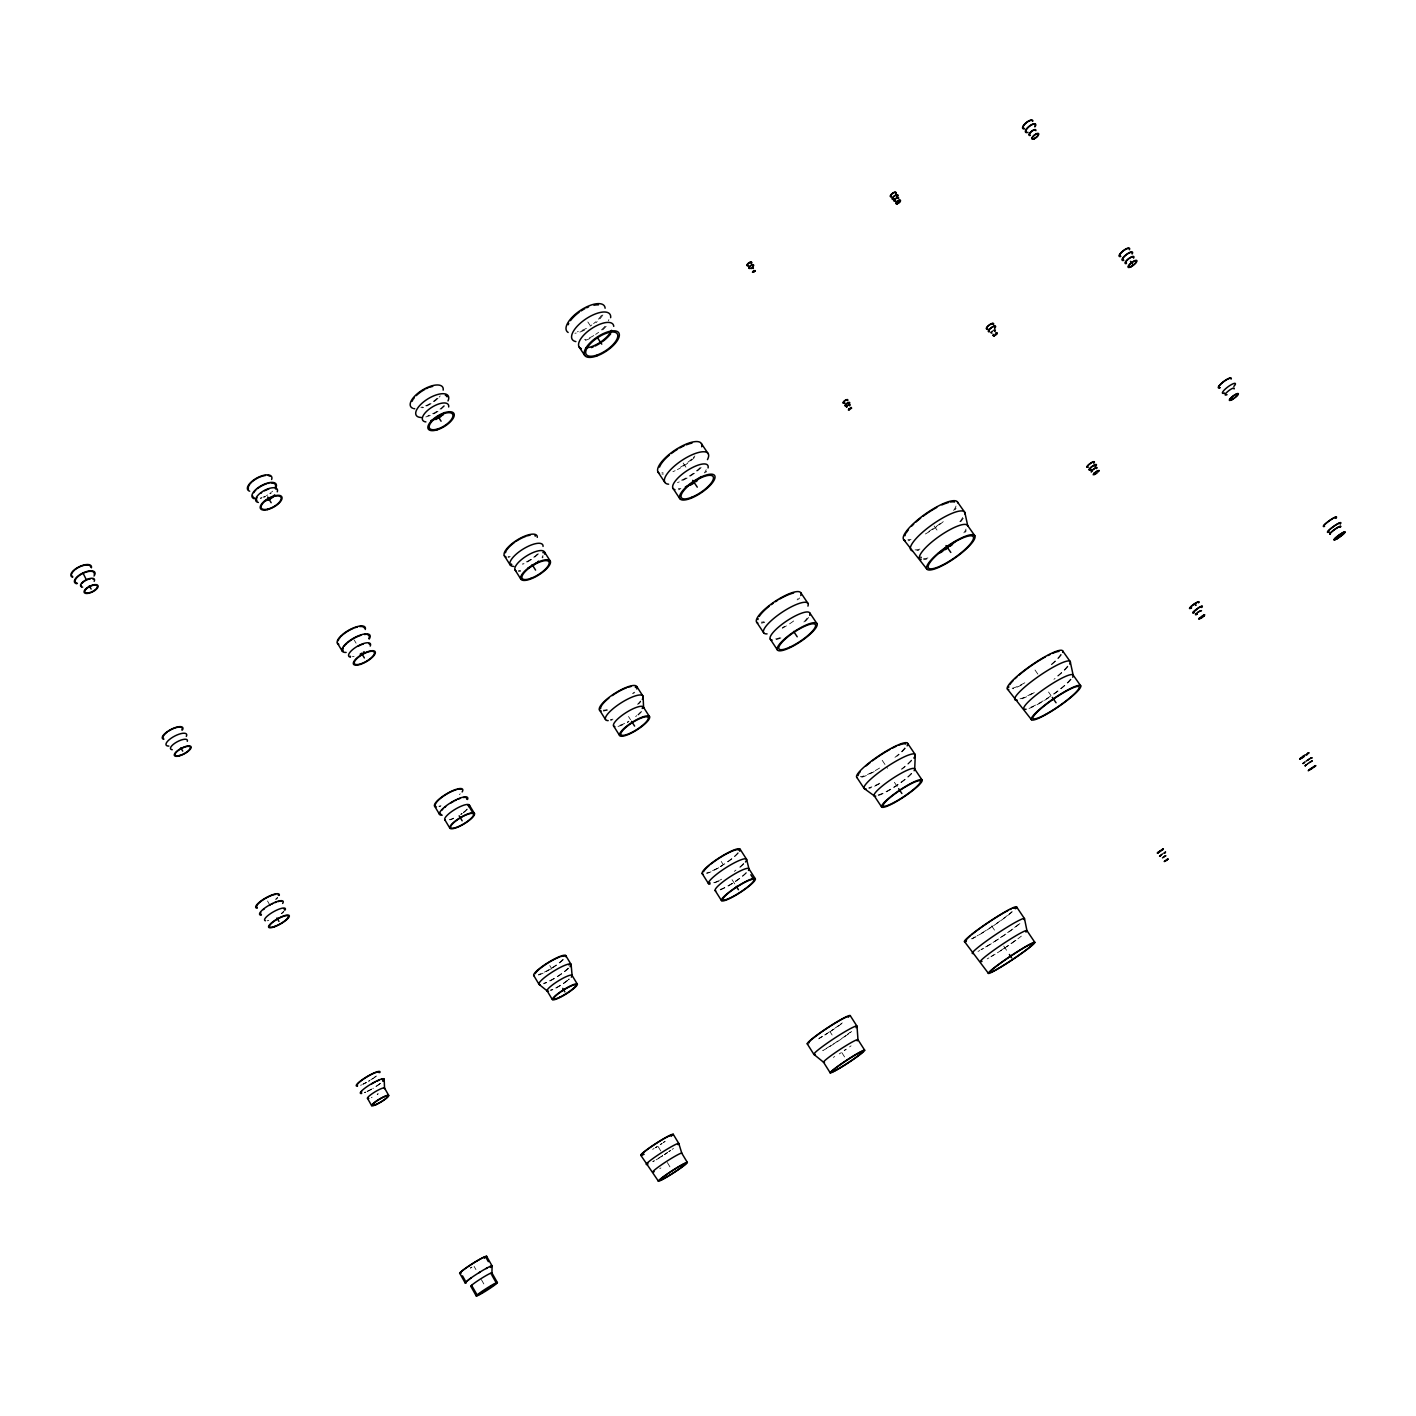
<?xml version="1.0" encoding="UTF-8"?>
<svg xmlns="http://www.w3.org/2000/svg" width="1416" height="1416" viewBox="0 0 1416 1416"><rect width="100%" height="100%" fill="white"/><g stroke="black" fill="none" stroke-linecap="round" stroke-linejoin="round"><path stroke-width="0.75" stroke-dasharray="5 3.75" d="M934.135 525.973L937.711 531.089M1035.007 670.016L1039.999 677.149M1048.53 692.017L1051.026 695.592M882.203 760.321L887.531 768.304M683.149 462.997L686.548 468.094M991.713 925.958L995.059 930.985M587.835 321.963L590.065 325.291M894.381 782.287L897.602 787.101M1003.767 946.083L1008.263 952.791M829.918 1031.503L832.13 1035.007M721.222 861.459L723.346 864.787M628.527 716.531L630.545 719.717M732.054 879.672L735.24 884.681M841.9 1052.707L845.246 1058M549.797 965.553L551.904 969.057M354.195 639.997L356.089 643.165M658.157 1146.606L662.564 1153.952M667.361 1162.554L670.671 1168.076M267.518 900.983L270.456 906.205M474.112 1266.382L475.935 1269.603M481.369 1279.604L484.113 1284.436M1061.487 654.652A33.577 5.894 -34.6 0 1 1051.504 664.741M1021.626 684.937A33.577 5.894 -34.6 0 1 1012.918 688.778M1067.929 666.617A33.63 5.699 -34.6 0 1 1053.964 679.291M1034.3 692.583A33.63 5.699 -34.6 0 1 1020.317 699.415M1071.08 679.45A29.842 4.885 -34.5 0 1 1053.787 694.212M1048.725 697.699A29.842 4.885 -34.5 0 1 1028.777 708.531M1060.69 654.369A31.683 5.558 -34.6 0 1 1050.583 665.042M1024.812 682.795A31.683 5.558 -34.6 0 1 1010.245 688.477M1067.487 666.139A31.736 5.381 -34.6 0 1 1055.734 677.467M1032.193 693.38A31.736 5.381 -34.6 0 1 1020.016 698.831M1070.514 679.131A27.948 4.584 -34.5 0 1 1051.115 695.716A27.948 4.584 -34.5 0 1 1028.671 707.911M963.234 518.274A32.887 8.301 -35 0 1 960.685 521.743M918.878 550.151A32.887 8.301 -35 0 1 916.913 550.647M966.261 530.717A29.17 7.204 -34.9 0 1 965.234 532.186M926.843 559.001A29.17 7.204 -34.9 0 1 923.568 559.709M962.632 517.53A31.028 7.823 -35 0 1 959.393 522.256M919.922 549.089A31.028 7.823 -35 0 1 915.037 549.886M956.012 506.061A30.975 8 -35 0 1 953.587 510.433M940.153 523.566A30.975 8 -35 0 1 927.091 532.451M911.001 539.372A30.975 8 -35 0 1 907.939 539.673M956.083 508.132A32.834 8.478 -35 0 1 954.95 509.813M943.268 521.654A32.834 8.478 -35 0 1 932.507 529.619M929.692 531.425A32.834 8.478 -35 0 1 924.117 534.682M909.851 540.487A32.834 8.478 -35 0 1 908.098 540.753M966.031 529.035A27.311 6.744 -34.9 0 1 963.871 532.823M927.887 557.939A27.311 6.744 -34.9 0 1 923.604 558.665M1021.361 936.135A27.86 2.212 -33.7 0 1 1017.874 938.826M1015.892 940.295A27.86 2.212 -33.7 0 1 997.395 952.809M995.129 954.225A27.86 2.212 -33.7 0 1 990.881 956.791M988.952 957.889A27.86 2.212 -33.7 0 1 987.182 958.88M1015.024 940.702A25.877 2.053 -33.7 0 1 1006.688 946.561M1004.457 948.065A25.877 2.053 -33.7 0 1 997.855 952.348M993.713 954.88A25.877 2.053 -33.7 0 1 991.802 956.03M1019.892 923.568A31.347 2.655 -33.7 0 1 981.819 949.375M979.819 950.49A31.347 2.655 -33.7 0 1 978.013 951.428M1012.086 911.993A31.294 2.85 -33.7 0 1 972.102 938.861M1012.051 911.603A29.311 2.673 -33.7 0 1 1009.201 914.046M1007.466 915.426A29.311 2.673 -33.7 0 1 977.182 935.781M975.146 936.932A29.311 2.673 -33.7 0 1 971.571 938.808M1018.529 924.347A29.364 2.496 -33.7 0 1 980.987 949.57M911.568 760.728A30.639 5.363 -33.7 0 1 902.116 769.047M879.124 783.986A30.639 5.363 -33.7 0 1 868.911 788.447M911.745 773.667A24.284 4.124 -33.7 0 1 877.885 795.686M911.373 760.109A28.692 5.027 -33.7 0 1 901.337 769.207M879.796 783.19A28.692 5.027 -33.7 0 1 868.858 787.721M905.39 748.268A30.603 5.54 -33.7 0 1 896.965 756.232M874.238 771.596A30.603 5.54 -33.7 0 1 860.061 777.685M904.859 747.825A28.656 5.186 -33.7 0 1 893.938 758.162M879.584 768.056A28.656 5.186 -33.7 0 1 860.308 776.747M911.285 773.366A22.337 3.788 -33.7 0 1 895.124 786.305A22.337 3.788 -33.7 0 1 878.15 794.907M798.04 598.632A24.638 6.549 -33.7 0 1 797.137 599.906M764.091 621.73A24.638 6.549 -33.7 0 1 761.348 622.137M799.527 597.959A26.532 7.045 -33.7 0 1 798.553 599.34M764.711 622.35A26.532 7.045 -33.7 0 1 761.401 623.129M807.102 618.155A21.824 5.575 -33.7 0 1 802.872 623.005M779.968 637.678A21.824 5.575 -33.7 0 1 775.72 638.881M808.589 617.465A23.718 6.071 -33.7 0 1 803.969 622.739M780.906 637.961A23.718 6.071 -33.7 0 1 775.88 639.696M793.686 620.969A26.585 6.903 -33.7 0 1 782.269 628.279M784.659 626.35A24.674 6.407 -33.7 0 1 782.517 627.571M694.389 457.545A25.966 9.027 -33.8 0 1 677.397 469.599M675.131 470.696A25.966 9.027 -33.8 0 1 672.919 471.652M663.343 474.059A25.966 9.027 -33.8 0 1 661.874 474.041M701.132 467.616A26.001 8.885 -33.8 0 1 677.503 482.573M694.867 456.005A24.107 8.372 -33.8 0 1 693.344 457.563M691.681 459.12A24.107 8.372 -33.8 0 1 677.574 468.785M663.148 472.891A24.107 8.372 -33.8 0 1 661.962 472.696M700.106 467.652A24.143 8.248 -33.8 0 1 680.14 480.785M706.212 469.687A19.01 6.425 -33.7 0 1 704.336 472.926M680.866 488.361A19.01 6.425 -33.7 0 1 678.37 488.715M706.549 471.28A20.868 7.045 -33.7 0 1 705.681 472.519M679.945 489.458A20.868 7.045 -33.7 0 1 678.512 489.741M601.499 315.237A20.833 8.832 -33.8 0 1 593.605 323.627M591.888 324.919A20.833 8.832 -33.8 0 1 590.118 326.14M586.419 328.335A20.833 8.832 -33.8 0 1 577.392 331.804M602.862 314.936A22.638 9.611 -33.8 0 1 596.065 322.6M584.472 330.194A22.638 9.611 -33.8 0 1 574.914 333.273M606.154 326.282A22.674 9.523 -33.8 0 1 601.588 330.866M589.994 338.459A22.674 9.523 -33.8 0 1 584.047 340.778M608.88 319.609A20.868 8.761 -33.8 0 1 608.455 320.848M604.968 326.335A20.868 8.761 -33.8 0 1 595.64 334.406M593.817 335.557A20.868 8.761 -33.8 0 1 584.613 339.681M842.272 1022.883A23.665 2.159 -33.3 0 1 840.697 1024.069M838.998 1025.326A23.665 2.159 -33.3 0 1 835.281 1027.963M833.316 1029.326A23.665 2.159 -33.3 0 1 831.298 1030.671M829.245 1032.016A23.665 2.159 -33.3 0 1 819.368 1038.123M850.343 1032.176A23.7 2.035 -33.3 0 1 847.334 1034.476M845.618 1035.733A23.7 2.035 -33.3 0 1 839.918 1039.716M837.9 1041.079A23.7 2.035 -33.3 0 1 822.572 1050.477M841.724 1023.591A25.736 2.354 -33.3 0 1 824.855 1035.043M822.678 1036.388A25.736 2.354 -33.3 0 1 818.554 1038.848M851.635 1031.485A25.771 2.212 -33.3 0 1 850.078 1032.689M848.361 1033.981A25.771 2.212 -33.3 0 1 823.245 1050.371M851.051 1045.84A20.603 1.664 -33.3 0 1 849.565 1046.92M846.325 1049.203A20.603 1.664 -33.3 0 1 844.609 1050.371M841.069 1052.743A20.603 1.664 -33.3 0 1 839.281 1053.893M845.777 1049.38A18.532 1.487 -33.3 0 1 844.219 1050.442M834.75 1056.513A18.532 1.487 -33.3 0 1 833.298 1057.38M746.073 872.628A18.479 3.186 -32.9 0 1 720.195 889.443M743.489 863.512A20.992 3.717 -32.8 0 1 737.524 868.911M735.948 870.114A20.992 3.717 -32.8 0 1 734.285 871.336M721.664 879.212A20.992 3.717 -32.8 0 1 719.965 880.079M718.337 880.876A20.992 3.717 -32.8 0 1 712.974 882.929M737.878 852.715A20.957 3.823 -32.8 0 1 723.541 864.468A20.957 3.823 -32.8 0 1 706.673 872.964M738.373 852.981A22.567 4.106 -32.8 0 1 724.709 864.043M722.744 865.318A22.567 4.106 -32.8 0 1 720.762 866.557M718.797 867.725A22.567 4.106 -32.8 0 1 706.796 873.477M743.736 863.937A22.603 4 -32.8 0 1 738.267 868.716M719.381 880.734A22.603 4 -32.8 0 1 713.098 883.442M746.409 872.929A20.09 3.469 -32.9 0 1 720.39 889.85M634.74 692.141A22.054 5.947 -32.3 0 1 633.713 693.344M607.623 710.035A22.054 5.947 -32.3 0 1 603.322 711.027M640.775 701.61A22.09 5.841 -32.4 0 1 638.528 704.053M612.066 720.001A22.09 5.841 -32.4 0 1 610.615 720.337M641.714 711.487A17.647 4.602 -32.4 0 1 636.333 716.585M628.881 721.647A17.647 4.602 -32.4 0 1 627.306 722.532M622.739 724.78A17.647 4.602 -32.4 0 1 617.588 726.496M640.404 701.009A20.514 5.434 -32.4 0 1 637.519 704.318M612.933 719.133A20.514 5.434 -32.4 0 1 610.385 719.647M633.572 692.583A20.479 5.522 -32.3 0 1 632.616 693.698M606.915 709.646A20.479 5.522 -32.3 0 1 603.322 710.177M640.545 711.947A16.089 4.177 -32.4 0 1 637.908 714.655M636.811 715.611A16.089 4.177 -32.4 0 1 635.642 716.585M628.846 721.187A16.089 4.177 -32.4 0 1 627.412 722.001M624.598 723.434A16.089 4.177 -32.4 0 1 617.606 725.771M543.213 556.895A17.24 5.929 -31.9 0 1 542.452 557.904M520.663 571.144A17.24 5.929 -31.9 0 1 518.398 571.356M542.983 555.532A15.7 5.398 -31.9 0 1 542.009 557.249M520.398 570.383A15.7 5.398 -31.9 0 1 518.539 570.383M538.416 553.868A19.151 6.655 -31.9 0 1 522.575 564.294M509.3 557.302A19.134 6.726 -31.9 0 1 508.096 557.338M510.202 556.382A17.594 6.195 -31.9 0 1 508.114 556.346M537.46 553.957A17.629 6.107 -31.9 0 1 522.876 563.55M440.234 395.896A18.709 8.071 -31.3 0 1 439.172 397.135M437.969 398.374A18.709 8.071 -31.3 0 1 425.366 406.622M423.667 407.295A18.709 8.071 -31.3 0 1 422.003 407.843M444.659 405.755A18.744 8 -31.3 0 1 425.862 416.924M437.084 398.25A17.222 7.434 -31.3 0 1 425.49 405.861M422.375 406.976A17.222 7.434 -31.3 0 1 420.888 407.365M443.686 405.755A17.24 7.363 -31.3 0 1 427.862 415.631M664.529 1141.597A17.629 1.575 -32.8 0 1 663.166 1142.57M661.732 1143.544A17.629 1.575 -32.8 0 1 660.245 1144.553M657.183 1146.535A17.629 1.575 -32.8 0 1 655.643 1147.509M654.121 1148.447A17.629 1.575 -32.8 0 1 652.634 1149.367M670.016 1150.712A17.647 1.487 -32.8 0 1 668.635 1151.668M667.202 1152.659A17.647 1.487 -32.8 0 1 664.192 1154.659M662.653 1155.651A17.647 1.487 -32.8 0 1 658.104 1158.483M653.962 1160.89A17.647 1.487 -32.8 0 1 652.741 1161.545M665.255 1141.296A19.346 1.717 -32.8 0 1 663.75 1142.358M662.192 1143.438A19.346 1.717 -32.8 0 1 660.564 1144.517M657.201 1146.712A19.346 1.717 -32.8 0 1 655.519 1147.774M673.467 1148.411A19.364 1.628 -32.8 0 1 672.158 1149.385M670.741 1150.394A19.364 1.628 -32.8 0 1 669.237 1151.456M667.662 1152.535A19.364 1.628 -32.8 0 1 664.352 1154.73M662.67 1155.81A19.364 1.628 -32.8 0 1 660.971 1156.89M659.307 1157.916A19.364 1.628 -32.8 0 1 656.086 1159.863M654.564 1160.748A19.364 1.628 -32.8 0 1 653.13 1161.562M660.918 1167.952A15.488 1.239 -32.9 0 1 659.768 1168.607M569.356 979.129A14.691 2.531 -31.9 0 1 568.489 979.89M567.515 980.668A14.691 2.531 -31.9 0 1 554.028 989.094M552.877 989.625A14.691 2.531 -31.9 0 1 550.842 990.457M568.577 968.332A18.886 3.345 -31.9 0 1 543.779 983.766M568.913 978.969A13.009 2.248 -31.9 0 1 568.241 979.589M567.462 980.261A13.009 2.248 -31.9 0 1 553.656 988.881M552.7 989.288A13.009 2.248 -31.9 0 1 550.364 990.085M568.135 968.084A17.204 3.044 -31.9 0 1 543.744 983.288M562.895 959.411A17.187 3.115 -31.8 0 1 538.523 974.562M563.338 959.659A18.868 3.434 -31.8 0 1 552.488 967.889M550.824 968.916A18.868 3.434 -31.8 0 1 538.576 975.058M467.191 809.492A14.319 3.735 -30.9 0 1 466.377 810.288M465.457 811.102A14.319 3.735 -30.9 0 1 463.386 812.766M462.235 813.598A14.319 3.735 -30.9 0 1 461.032 814.412M453.385 818.607A14.319 3.735 -30.9 0 1 449.916 819.899M440.447 806.27A16.355 4.39 -30.9 0 1 439.279 806.571M467.121 808.996A13.293 3.469 -30.9 0 1 462.944 812.749M461.864 813.51A13.293 3.469 -30.9 0 1 460.749 814.271M453.651 818.165A13.293 3.469 -30.9 0 1 449.491 819.616M460.2 793.81A15.328 4.106 -30.9 0 1 459.439 794.624M440.96 805.739A15.328 4.106 -30.9 0 1 438.871 806.217M354.089 656.44A11.487 3.947 -29.9 0 1 352.425 656.652M271.306 492.927A13.664 5.823 -28.8 0 1 270.226 493.741M265.376 496.627A13.664 5.823 -28.8 0 1 264.102 497.193M261.553 498.131A13.664 5.823 -28.8 0 1 260.332 498.485M272.58 491.193A12.691 5.398 -28.8 0 1 271.73 491.989M270.792 492.768A12.691 5.398 -28.8 0 1 269.801 493.529M267.624 494.963A12.691 5.398 -28.8 0 1 266.474 495.6M265.288 496.202A12.691 5.398 -28.8 0 1 262.916 497.211M261.748 497.6A12.691 5.398 -28.8 0 1 260.597 497.936M471.776 1267.285A15.895 1.363 -32.3 0 1 470.395 1268.117M471.882 1267.108A14.762 1.274 -32.3 0 1 470.59 1267.886M380.621 1083.293A13.841 2.39 -30.9 0 1 372.815 1088.568M371.576 1089.276A13.841 2.39 -30.9 0 1 366.815 1091.718M365.735 1092.196A13.841 2.39 -30.9 0 1 364.726 1092.603M378.196 1093.878A9.947 1.681 -31 0 1 377.329 1094.426M372.107 1097.223A9.947 1.681 -31 0 1 371.328 1097.577M376.479 1076.001A13.824 2.443 -30.9 0 1 371.151 1079.788M369.93 1080.532A13.824 2.443 -30.9 0 1 368.709 1081.275M366.231 1082.656A13.824 2.443 -30.9 0 1 362.691 1084.408M361.611 1084.886A13.824 2.443 -30.9 0 1 360.602 1085.275M377.966 1093.807A8.85 1.504 -31 0 1 377.187 1094.285M375.824 1076.231A12.709 2.248 -30.9 0 1 374.036 1077.594M373.045 1078.284A12.709 2.248 -30.9 0 1 370.904 1079.7M369.788 1080.39A12.709 2.248 -30.9 0 1 368.656 1081.081M366.372 1082.355A12.709 2.248 -30.9 0 1 363.133 1083.966M379.948 1083.523A12.726 2.212 -30.9 0 1 372.78 1088.373M371.629 1089.028A12.726 2.212 -30.9 0 1 366.248 1091.701M365.328 1092.072A12.726 2.212 -30.9 0 1 364.478 1092.391M277.394 897.461A12.372 3.257 -29.4 0 1 275.5 899.372M277.678 897.815A13.452 3.54 -29.4 0 1 276.191 899.231M283.943 911.585A11.859 3.044 -29.5 0 1 281.855 913.497M268.792 920.418A11.859 3.044 -29.5 0 1 267.181 920.772M283.589 911.32A10.779 2.761 -29.5 0 1 281.235 913.568"/><path stroke-width="1.5" d="M492.095 1265.993L491.918 1272.966L497.352 1282.524A12.514 0.938 -32.5 0 1 481.405 1293.658A12.514 0.938 -32.5 0 1 481.67 1291.569A12.514 0.938 -32.5 0 1 497.388 1282.613M914.683 769.366L915.285 755.188M754.48 271.66L752.462 272.173L753.985 270.509M753.684 270.509L753.188 272.137M753.4 268.12L750.976 268.527M755.135 270.562L754.374 271.571L755.347 270.704M847.476 400.321C846.803 398.161 841.051 403.578 844.555 402.799M753.206 268.031L751.365 268.155M993.094 335.415L994.103 335.84M477.263 1295.428L496.397 1283.126L477.422 1295.428L471.758 1285.657M1201.494 610.668L1200.467 610.809M848.733 409.312L849.565 409.773M1311.287 768.959L1308.225 770.729L1311.889 767.861M1093.683 473.847L1094.497 474.431M846.839 406.392L846.52 407.312L847.034 406.144M851.671 408.127L848.414 410.074L849.122 408.835M1315.553 765.844L1314.066 766.428M1159.031 852.22L1157.314 853.105L1158.908 851.706M1198.626 602.473C1197.777 600.508 1186.962 608.898 1191.387 607.906M1162.483 857.884L1164.306 856.538M990.899 332.707L991.943 333.202M992.882 335.415L993.926 335.911M997.236 333.415L994.421 335.84M1165.97 860.539L1164.235 861.512L1167.563 859.193M1165.917 860.609L1167.935 859.052L1167.014 859.512M1098.267 471.74L1099.064 470.466L1097.754 470.802M994.793 331.132L994.032 330.264M992.988 335.238L993.961 334.318M849.529 405.542L849.954 404.498L849.441 405.666M848.556 409.295L849.405 408.41M1096.621 468.608L1096.922 467.581L1095.453 468.077M1204.273 615.518L1203.281 615.447M1098.427 471.546L1098.763 470.678L1097.506 470.909M1311.889 757.879L1311.057 757.967M848.945 403.879C851.211 400.197 842.52 405.808 846.325 405.684M1163.191 849.211L1161.793 850.326M1093.559 473.794L1094.586 472.891M1093.966 473.493L1093.187 474.767L1094.993 474.201M1201.511 607.34L1201.918 606.331L1199.246 607.429M1196.06 613.942L1195.458 614.739L1197.317 614.013M1199.299 618.367L1198.75 619.199L1199.812 617.872M1203.812 615.978L1204.786 614.916L1203.901 615.163M991.288 332.176L992.581 331.114M994.722 331.415L995.36 329.981L994.227 330.194M996.864 333.928L995.767 334.831M1299.764 758.87L1300.614 758.781M1303.145 763.507L1304.897 762.074M1092.285 470.271L1091.205 472.006L1092.745 469.846M1160.695 855.282L1159.562 856.22L1160.465 855.901M1093.931 473.387L1096.179 471.563M1195.954 613.925L1197.547 612.632M1199.193 618.35L1200.272 617.482M1204.237 615.677L1203.158 616.562M1308.313 753.436L1309.092 752.71L1307.959 753.188M1311.977 757.879L1310.366 758.374M1305.499 765.454L1305.198 765.879M1157.474 852.804L1159.739 851.105M1092.338 470.094L1093.541 469.227M1299.658 758.888L1301.127 757.737M1203.83 616.066L1202.078 617.376M1303.039 763.507L1304.508 762.374M1163.35 849.158L1162.058 850.131M1315.694 765.79L1314.19 766.941M1165.156 852.68L1163.793 853.14M1168.041 859.07L1167.014 859.831M847.264 405.737L848.803 404.728M1308.809 770.109L1310.119 769.118M1315.499 765.967L1314.49 766.729M1164.979 852.821L1165.244 852.237M1300.773 758.02L1299.853 759.171M1306.154 764.923L1305.18 765.79L1307.039 764.251M1097.294 472.785L1096.072 473.67M847.441 405.596L849.016 404.799M1307.711 754.002L1306.756 754.71M1160.925 855.122L1160.147 856.007M1300.915 757.843L1303.286 756.144M1307.34 754.303L1306.331 755.011M1197.44 612.65L1199.334 611.34M1200.998 616.845L1201.954 616.172M1202.432 617.181L1201.494 617.854M1161.934 850.255L1159.651 851.812M1093.488 469.156L1094.426 468.537M1161.598 854.574L1162.589 853.919M1306.118 761.153L1308.172 759.737M1307.658 763.773L1309.694 762.374M1313.252 767.667L1311.623 768.782M1198.078 612.19L1199.033 611.535M1159.651 851.14L1163.35 848.821L1161.81 849.742M1303.233 756.162L1305.304 754.763M1304.49 756.321L1302.472 757.702M1311.446 768.127L1313.482 766.764M1201.795 617.571L1199.989 618.757M1307.658 760.109L1308.685 759.401M1164.094 856.715L1165.864 855.777L1164.607 856.379M1308.614 759.472L1309.676 758.764M1309.623 762.463L1310.844 761.649M1302.578 757.595L1301.322 758.392M1165.633 860.751L1164.554 861.424M1094.391 468.661L1095.329 468.023M1096.462 471.475L1097.4 470.838M1309.959 758.622L1310.95 757.985M1202.503 615.889L1203.458 615.27M1314.384 766.233L1315.411 765.596M1310.986 761.596L1311.959 761.065M1158.908 852.237L1157.792 852.928M1306.968 753.737L1308.225 752.993M1164.572 852.662L1165.616 852.043M1199.529 611.305L1201.21 610.65M1311.269 761.436L1312.225 760.852M1094.674 468.484L1096.639 467.811M1095.524 473.918L1094.586 474.519M1300.738 758.764L1299.782 759.277M1197.175 614.031L1196.272 614.562M850.574 407.631L851.14 407.401M94.022 576.029A11.31 4.744 -26.2 0 0 93.332 571.126A11.31 4.744 -26.2 0 0 84.022 572.471L81.88 573.48A11.31 4.744 -26.2 0 0 76.818 583.781M94.164 581.321A7.699 3.204 -26.3 0 0 87.066 579.392L85.597 580.082A7.699 3.204 -26.3 0 0 81.314 586.79M995.82 333.061L996.74 332.583M1194.272 612.473L1193.033 612.544L1199.352 607.287A5.859 0.903 -35.2 0 1 1201.511 607.464M996.209 332.902L996.793 332.795M864.557 788.8L874.469 796.004M539.107 984.421L547.231 990.988M823.67 1062.336L813.864 1054.354L807.226 1043.804M1130.481 261.323L1132.464 263.925M957.482 502.025L964.685 512.22M1062.673 650.918L1070.23 661.608L1073.257 675.609M967.553 525.442L974.792 535.69A29.223 7.045 -34.9 0 1 941.976 565.851A29.223 7.045 -34.9 0 1 935.569 555.444A29.223 7.045 -34.9 0 1 974.792 535.69M1073.133 675.078L1080.709 685.822A29.895 4.708 -34.5 0 1 1045.751 714.673A29.895 4.708 -34.5 0 1 1041.663 707.575A29.895 4.708 -34.5 0 1 1080.709 685.822M946.012 545.585L950.809 552.435M1052.283 697.38L1056.053 702.761M926.878 569.126L903.691 539.655M1031.45 719.664L1007.395 689.043M907.691 743.435L915.196 754.569M1016.635 906.966L1024.494 918.648L1026.954 930.648L1034.848 942.383A27.913 2.035 -33.7 0 1 1000.315 967.447A27.913 2.035 -33.7 0 1 999.678 963.623A27.913 2.035 -33.7 0 1 1034.848 942.383M701.433 443.651L708.265 453.81M800.89 592.861L808.04 603.499M809.846 613.022L817.032 623.695A23.771 5.929 -33.7 0 1 789.562 647.873A23.771 5.929 -33.7 0 1 784.924 638.616A23.771 5.929 -33.7 0 1 817.032 623.695M914.612 768.888L922.135 780.074A24.32 3.982 -33.7 0 1 893.071 803.403A24.32 3.982 -33.7 0 1 890.345 796.942A24.32 3.982 -33.7 0 1 922.135 780.074M597.304 337.468L601.765 344.159M692.725 480.343L697.274 487.157M793.633 631.43L797.208 636.793M898.664 788.694L901.868 793.509M1009.378 954.472L1011.626 957.836M579.109 346.973L584.684 355.381M673.025 488.414L679.822 498.662M770.269 639.165L777.384 649.891M874.15 795.704L881.602 806.943M658.051 472.165L664.83 482.378M756.604 622.102L763.684 632.775M988.386 973.305L964.526 941.622M856.698 777.207L864.114 788.411M850.308 1015.75L856.999 1026.228L857.99 1039.716L864.698 1050.23A20.62 1.54 -33.3 0 1 838.874 1068.708A20.62 1.54 -33.3 0 1 838.768 1065.575A20.62 1.54 -33.3 0 1 864.698 1050.23M636.917 686.707L643.006 696.212M740.232 849.388L746.604 859.353L748.976 868.893L755.365 878.911A20.125 3.363 -32.9 0 1 730.833 897.956A20.125 3.363 -32.9 0 1 729.01 892.204A20.125 3.363 -32.9 0 1 755.365 878.911M750.816 874.769L754.02 879.761A18.514 3.098 -32.9 0 1 731.452 897.284A18.514 3.098 -32.9 0 1 729.753 892.009A18.514 3.098 -32.9 0 1 754.02 879.761M544.505 552.045L550.311 561.143A17.275 5.859 -31.9 0 1 530.345 579.144A17.275 5.859 -31.9 0 1 525.991 569.922A17.275 5.859 -31.9 0 1 550.311 561.143M643.484 707.221L649.572 716.761A17.682 4.513 -32.4 0 1 628.598 734.373A17.682 4.513 -32.4 0 1 625.518 727.081A17.682 4.513 -32.4 0 1 649.572 716.761M437.774 415.985L441.084 421.225M532.115 564.63L535.584 570.099M631.554 721.31L634.598 726.089M736.302 886.363L738.426 889.708M515.052 569.94L520.822 579.091M613.517 725.859L619.571 735.453M504.326 555.709L510.079 564.825M715.098 890.469L721.47 900.541M823.528 1062.23L830.201 1072.815M599.464 709.929L605.499 719.505M702.159 873.566L708.496 883.602M565.692 955.481L571.126 964.491L572.099 975.465M673.22 1134.251L678.83 1143.544L681.804 1153.279A17.222 1.381 -32.9 0 0 664.263 1162.925A17.222 1.381 -32.9 0 0 654.174 1171.669M681.733 1153.155L687.362 1162.465A17.24 1.292 -32.9 0 1 665.538 1177.811A17.24 1.292 -32.9 0 1 665.697 1175.032A17.24 1.292 -32.9 0 1 687.362 1162.465M469.28 804.943L474.502 813.58A14.337 3.682 -31 0 1 457.032 827.457A14.337 3.682 -31 0 1 454.855 821.351A14.337 3.682 -31 0 1 474.502 813.58M571.958 975.252L577.374 984.208A14.709 2.478 -32 0 1 559.125 997.873A14.709 2.478 -32 0 1 558.046 993.519A14.709 2.478 -32 0 1 577.374 984.208M468.413 805.474L473.617 814.094A13.31 3.416 -31 0 1 457.403 826.979A13.31 3.416 -31 0 1 455.368 821.315A13.31 3.416 -31 0 1 473.617 814.094M267.73 497.034L271.146 502.715M361.505 653.183L364.354 657.944M459.156 815.811L462.147 820.802M562.771 988.368L564.86 991.873M444.766 819.705L449.775 828.041M547.072 990.775L552.329 999.554M337.362 643.023L342.123 650.953M434.517 805.952L439.491 814.288M658.369 1181.103L640.74 1155.19M533.673 975.376L538.912 984.138M486.573 1256.24L492.042 1265.869M486.538 1258.452L488.361 1261.674M491.83 1275.09L495.476 1281.515M388.692 1095.365L384.533 1088.037L384.179 1079.151M89.332 585.87L91.12 589.038M180.841 747.807L182.717 751.117M276.987 917.922L278.952 921.409M367.47 1098.267L371.611 1105.613M470.802 1286.259L476.254 1295.959M462.501 1275.851L465.227 1280.683M459.722 1273.232L465.174 1282.914M82.942 572.949L86.341 579.746M964.986 513.07L967.818 526.168A29.17 7.204 -34.9 0 0 938.242 537.036A29.17 7.204 -34.9 0 0 921.179 559.656M643.13 696.849L643.59 707.717M1340.244 526.433A6.337 0.92 -35.7 0 1 1340.262 527M1330.279 533.974A6.337 0.92 -35.7 0 1 1330.403 533.177M1330.633 532.929A6.337 0.92 -35.7 0 1 1339.253 526.699M1330.279 534.239A6.885 1.009 -35.7 0 1 1335.217 529A6.885 1.009 -35.7 0 1 1340.279 527.248M1328.951 532.062A8.266 1.221 -35.7 0 1 1329.164 529.956A8.266 1.221 -35.7 0 1 1337.978 523.601A8.266 1.221 -35.7 0 1 1340.173 523.973M1336.049 517.725A7.699 1.151 -35.8 0 0 1328.456 521.407A7.699 1.151 -35.8 0 0 1324.597 526.274A8.266 1.239 -35.8 0 1 1324.845 524.292A8.266 1.239 -35.8 0 1 1333.642 517.937A8.266 1.239 -35.8 0 1 1335.854 518.327M1328.898 531.92A7.717 1.133 -35.7 0 1 1333.111 526.858A7.717 1.133 -35.7 0 1 1340.226 523.619M1227.035 394.657A5.664 1.257 -36.8 0 1 1225.672 393.577A5.664 1.257 -36.8 0 1 1231.495 388.887A5.664 1.257 -36.8 0 1 1234.062 388.993M1224.592 393.029A8.089 1.805 -36.8 0 1 1223.955 390.338A8.089 1.805 -36.8 0 1 1233.23 383.701A8.089 1.805 -36.8 0 1 1233.832 386.426M1219.973 387.789A8.089 1.823 -36.8 0 1 1222.982 382.037A8.089 1.823 -36.8 0 1 1231.212 378.939M1219.884 387.595A7.54 1.699 -36.8 0 1 1222.787 382.338A7.54 1.699 -36.8 0 1 1230.893 378.691M1126.499 263.164A4.832 1.416 -37.8 0 1 1127.667 259.712A4.832 1.416 -37.8 0 1 1133.26 256.986M1126.375 263.553A5.54 1.628 -37.8 0 1 1125.968 261.163A5.54 1.628 -37.8 0 1 1131.88 256.703A5.54 1.628 -37.8 0 1 1133.526 258.172M1123.614 260.42A6.602 1.947 -37.9 0 1 1123.1 257.57A6.602 1.947 -37.9 0 1 1130.145 252.243A6.602 1.947 -37.9 0 1 1132.11 254.013M1122.534 259.34A5.894 1.735 -37.9 0 1 1127.225 254.119A5.894 1.735 -37.9 0 1 1132.074 252.844M1123.667 260.048A5.894 1.735 -37.9 0 1 1122.729 259.889M1120.64 256.526A6.602 1.965 -37.9 0 1 1120.021 253.8A6.602 1.965 -37.9 0 1 1126.853 248.473A6.602 1.965 -37.9 0 1 1129.366 249.747M1120.693 256.154A5.894 1.752 -37.9 0 1 1121.879 252.119A5.894 1.752 -37.9 0 1 1128.764 248.508M1030.122 135.476A4.319 1.558 -39 0 1 1029.432 133.493A4.319 1.558 -39 0 1 1033.68 129.936A4.319 1.558 -39 0 1 1035.839 130.697M1028.016 132.343A6.46 2.354 -39 0 1 1025.963 129.723A6.46 2.354 -39 0 1 1033.096 123.971A6.46 2.354 -39 0 1 1035.131 126.608M1030.175 135.157A3.788 1.381 -39 0 1 1030.706 132.254A3.788 1.381 -39 0 1 1035.202 130.024M1026.193 132.113A5.947 2.159 -39 0 1 1030.724 125.387A5.947 2.159 -39 0 1 1034.76 126.732M1024.547 128.484A5.947 2.177 -39 0 1 1025.432 123.511A5.947 2.177 -39 0 1 1032.476 120.997M1024.281 128.838A6.46 2.372 -39 0 1 1025.485 123.21A6.46 2.372 -39 0 1 1032.937 120.979M1194.414 612.509A5.859 0.903 -35.2 0 1 1193.281 611.924A5.859 0.903 -35.2 0 1 1198.874 607.57M1191.599 607.889A5.859 0.92 -35.2 0 1 1190.219 607.305A5.859 0.92 -35.2 0 1 1196.715 602.508A5.859 0.92 -35.2 0 1 1198.538 602.774M1093.895 462.979A4.549 1.062 -35.9 0 0 1092.833 461.952A4.549 1.062 -35.9 0 0 1087.789 465.563A4.549 1.062 -35.9 0 0 1088.161 467.085A4.177 0.974 -35.9 0 1 1088.09 465.404A4.177 0.974 -35.9 0 1 1092.568 462.2A4.177 0.974 -35.9 0 1 1093.807 462.873M1090.993 469.457A4.195 0.974 -35.9 0 1 1089.931 468.466A4.195 0.974 -35.9 0 1 1094.922 464.908A4.195 0.974 -35.9 0 1 1095.276 466.395M1095.205 466.607A4.549 1.062 -35.9 0 0 1096.019 464.466L1095.577 464.536A4.549 1.062 -35.9 0 0 1094.338 465.05L1093.595 465.457A4.549 1.062 -35.9 0 0 1092.037 466.484L1091.293 467.05A4.549 1.062 -35.9 0 0 1089.01 469.74A4.549 1.062 -35.9 0 0 1091.187 469.493M987.642 328.954A4.46 1.381 -36.7 0 1 986.934 327.185A4.46 1.381 -36.7 0 1 991.696 323.591A4.46 1.381 -36.7 0 1 993.377 324.618M993.324 323.804A4.089 1.274 -36.7 0 1 993.306 324.299M987.572 328.795A4.089 1.274 -36.7 0 1 988.032 326.14A4.089 1.274 -36.7 0 1 993.005 323.538M989.076 331.751A4.46 1.381 -36.7 0 1 989.501 329.202A4.46 1.381 -36.7 0 1 994.492 326.034A4.46 1.381 -36.7 0 1 994.775 328.14M989.554 331.486A4.106 1.274 -36.7 0 1 989.448 329.45A4.106 1.274 -36.7 0 1 994.032 326.317A4.106 1.274 -36.7 0 1 994.758 327.928M894.133 199.16A3.487 1.328 -37.6 0 1 892.523 197.833A3.487 1.328 -37.6 0 1 896.859 194.718A3.487 1.328 -37.6 0 1 896.947 197.143M895.602 201.072A2.797 1.062 -37.5 0 1 894.186 200.258A2.797 1.062 -37.5 0 1 897.231 197.691A2.797 1.062 -37.5 0 1 898.434 198.683M891.443 196.824A3.487 1.345 -37.6 0 1 890.788 195.001A3.487 1.345 -37.6 0 1 894.717 192.187A3.487 1.345 -37.6 0 1 895.638 193.815M891.407 196.612A3.133 1.204 -37.6 0 1 891.018 194.948A3.133 1.204 -37.6 0 1 894.328 192.488A3.133 1.204 -37.6 0 1 895.62 193.479M894.222 198.948A3.133 1.204 -37.6 0 1 892.735 197.833A3.133 1.204 -37.6 0 1 896.523 194.983A3.133 1.204 -37.6 0 1 896.947 196.912M895.691 200.877A2.443 0.938 -37.5 0 1 894.381 200.346A2.443 0.938 -37.5 0 1 896.576 198.151A2.443 0.938 -37.5 0 1 898.364 198.205M1008.776 689.574A33.577 5.894 -34.6 0 1 1031.645 665.06A33.577 5.894 -34.6 0 1 1062.69 652.404M1026.122 709.239A29.842 4.885 -34.5 0 1 1045.734 687.91A29.842 4.885 -34.5 0 1 1072.691 677.22M1017.29 700.177A33.63 5.699 -34.6 0 1 1039.255 675.91A33.63 5.699 -34.6 0 1 1069.735 664.069M1008.723 687.415A31.683 5.558 -34.6 0 1 1008.776 686.672M1009.767 684.654A31.683 5.558 -34.6 0 1 1013.325 680.406M1015.007 678.724A31.683 5.558 -34.6 0 1 1016.918 676.954M1019.042 675.096A31.683 5.558 -34.6 0 1 1045.45 656.882M1047.946 655.555A31.683 5.558 -34.6 0 1 1050.283 654.387M1052.46 653.413A31.683 5.558 -34.6 0 1 1058.973 651.378M952.49 544.434A29.17 7.204 -34.9 0 1 950.118 546.24M947.676 547.992A29.17 7.204 -34.9 0 1 945.18 549.673M942.684 551.284A29.17 7.204 -34.9 0 1 940.189 552.806M912.453 550.842A32.887 8.301 -35 0 1 932.949 524.132A32.887 8.301 -35 0 1 964.986 514.114M956.101 540.859A27.311 6.744 -34.9 0 1 938.1 553.444M921.25 557.78A27.311 6.744 -34.9 0 1 920.949 557.143M905.355 540.629A32.834 8.478 -35 0 1 924.294 514.751A32.834 8.478 -35 0 1 957.8 502.875M904.93 535.779A30.975 8 -35 0 1 905.408 534.469M906.151 533.035A30.975 8 -35 0 1 908.452 529.743M911.762 526.044A30.975 8 -35 0 1 913.727 524.097M915.887 522.097A30.975 8 -35 0 1 920.683 518.097M923.267 516.114A30.975 8 -35 0 1 936.79 507.459M941.923 504.91A30.975 8 -35 0 1 948.578 502.468M950.419 502.043A30.975 8 -35 0 1 954.526 502.043M846.644 405.702A2.903 0.938 -35.4 0 1 845.246 404.923A2.903 0.938 -35.4 0 1 848.963 402.392A2.903 0.938 -35.4 0 1 848.803 404.215M844.679 402.905A2.903 0.938 -35.4 0 1 843.122 402.356A2.903 0.938 -35.4 0 1 846.432 399.755A2.903 0.938 -35.4 0 1 847.511 400.657M750.409 268.314A2.832 1.133 -35.8 0 1 749.223 267.005A2.832 1.133 -35.8 0 1 752.923 264.686A2.832 1.133 -35.8 0 1 752.569 266.969M749.772 268.261A2.478 0.991 -35.8 0 1 749.79 266.562A2.478 0.991 -35.8 0 1 752.799 264.934A2.478 0.991 -35.8 0 1 752.586 266.757M748.303 265.712A2.832 1.133 -35.8 0 1 747.294 264.385A2.832 1.133 -35.8 0 1 750.71 262.031A2.832 1.133 -35.8 0 1 751.241 263.695M748.427 265.482A2.478 0.991 -35.8 0 1 747.489 264.438A2.478 0.991 -35.8 0 1 750.285 262.332A2.478 0.991 -35.8 0 1 751.241 263.376M982.031 961.358A27.86 2.212 -33.7 0 1 1002.988 943.888A27.86 2.212 -33.7 0 1 1025.963 932.117M973.146 953.464A31.347 2.655 -33.7 0 1 997.466 933.392A31.347 2.655 -33.7 0 1 1024.051 919.603M1012.599 908.329A29.311 2.673 -33.7 0 1 1014.918 908.452M966.455 940.667A29.311 2.673 -33.7 0 1 970.119 935.994M971.642 934.719A29.311 2.673 -33.7 0 1 1008.227 910.382M1009.909 909.532A29.311 2.673 -33.7 0 1 1011.36 908.86M966.243 941.534A31.294 2.85 -33.7 0 1 989.518 921.515A31.294 2.85 -33.7 0 1 1015.573 908.736M875.778 796.146A24.284 4.124 -33.7 0 1 892.487 778.552A24.284 4.124 -33.7 0 1 914.134 770.729M866.22 789.013A30.639 5.363 -33.7 0 1 888.522 765.737A30.639 5.363 -33.7 0 1 913.851 758.073M857.14 777.614A30.603 5.54 -33.7 0 1 882.292 753.542A30.603 5.54 -33.7 0 1 907.125 745.86M858.167 775.596A28.656 5.186 -33.7 0 1 858.662 773.986M859.3 772.941A28.656 5.186 -33.7 0 1 860.185 771.773M866.079 765.914A28.656 5.186 -33.7 0 1 870.185 762.534M872.451 760.781A28.656 5.186 -33.7 0 1 889.832 749.506M892.204 748.25A28.656 5.186 -33.7 0 1 896.558 746.144M898.505 745.312A28.656 5.186 -33.7 0 1 905.727 744.09M757.861 623.022A26.532 7.045 -33.7 0 1 776.41 600.49A26.532 7.045 -33.7 0 1 800.783 595.534M767.065 633.89A26.585 6.903 -33.7 0 1 781.296 612.792A26.585 6.903 -33.7 0 1 807.917 606.119M772.216 640.12A23.718 6.071 -33.7 0 1 787.066 620.721A23.718 6.071 -33.7 0 1 809.74 615.341M757.932 619.589A24.638 6.549 -33.7 0 1 758.144 618.65M759.241 616.42A24.638 6.549 -33.7 0 1 769.242 606.207M771.26 604.667A24.638 6.549 -33.7 0 1 773.348 603.145M775.508 601.694A24.638 6.549 -33.7 0 1 777.703 600.278M779.897 598.968A24.638 6.549 -33.7 0 1 793.597 593.038M659.537 473.44A25.966 9.027 -33.8 0 1 676.282 449.279A25.966 9.027 -33.8 0 1 701.699 446.801M668.617 484.201A26.001 8.885 -33.8 0 1 683.149 459.58A26.001 8.885 -33.8 0 1 707.469 459.616M675.007 489.706A20.868 7.045 -33.7 0 1 686.849 470.802A20.868 7.045 -33.7 0 1 708.071 467.953M697.486 480.484A20.868 7.045 -33.7 0 1 695.752 481.759M693.982 482.98A20.868 7.045 -33.7 0 1 690.3 485.21M659.537 467.103A24.107 8.372 -33.8 0 1 669.396 455.067M671.343 453.527A24.107 8.372 -33.8 0 1 677.627 449.208M679.804 447.952A24.107 8.372 -33.8 0 1 684.123 445.774M686.211 444.889A24.107 8.372 -33.8 0 1 691.981 443.102M701.115 476.537A19.01 6.425 -33.7 0 1 685.362 486.909M568.17 324.742A20.833 8.832 -33.8 0 1 568.736 323.432M570.471 320.636A20.833 8.832 -33.8 0 1 579.197 312.21M581.02 310.954A20.833 8.832 -33.8 0 1 584.773 308.723M586.667 307.785A20.833 8.832 -33.8 0 1 588.56 306.936M593.941 305.254A20.833 8.832 -33.8 0 1 598.472 304.882M611.553 330.3A18.603 7.717 -33.7 0 1 585.976 347.876M575.905 341.592A22.674 9.523 -33.8 0 1 585.25 319.361A22.674 9.523 -33.8 0 1 610.65 317.697M581.339 348.637A20.408 8.478 -33.7 0 1 590.897 329.043A20.408 8.478 -33.7 0 1 613.748 326.37M610.739 333.716A20.408 8.478 -33.7 0 1 602.242 341.805M600.49 342.991A20.408 8.478 -33.7 0 1 595.056 346.07M593.233 346.885A20.408 8.478 -33.7 0 1 591.463 347.593M568.152 332.459A22.638 9.611 -33.8 0 1 580.613 310.281A22.638 9.611 -33.8 0 1 605.11 308.228M815.138 1054.354A25.771 2.212 -33.3 0 1 834.998 1037.893A25.771 2.212 -33.3 0 1 856.007 1027.68M824.501 1062.195A20.603 1.664 -33.3 0 1 840.467 1049.168A20.603 1.664 -33.3 0 1 857.193 1040.848M811.297 1039.857A23.665 2.159 -33.3 0 1 834.466 1023.573A23.665 2.159 -33.3 0 1 848.503 1017.184M809.138 1042.831A23.665 2.159 -33.3 0 1 809.244 1041.946M809.722 1041.38A23.665 2.159 -33.3 0 1 810.394 1040.672M807.846 1043.981A25.736 2.354 -33.3 0 1 827.139 1027.998A25.736 2.354 -33.3 0 1 850.22 1016.104M702.938 874.097A22.567 4.106 -32.8 0 1 720.638 856.91A22.567 4.106 -32.8 0 1 739.718 851.211M709.929 884.15A22.603 4 -32.8 0 1 727.045 867.017A22.603 4 -32.8 0 1 745.489 861.972M703.575 871.725A20.957 3.823 -32.8 0 1 709.575 865.158M711.062 863.955A20.957 3.823 -32.8 0 1 728.851 852.662A20.957 3.823 -32.8 0 1 738.886 850.237M710.106 883.035A20.992 3.717 -32.8 0 1 709.859 882.734M715.77 890.894A20.09 3.469 -32.9 0 1 731.647 875.778A20.09 3.469 -32.9 0 1 748.498 870.468M601.216 711.009A22.054 5.947 -32.3 0 1 615.641 692.831A22.054 5.947 -32.3 0 1 636.74 688.972M608.19 720.62A22.09 5.841 -32.4 0 1 621.748 702.46A22.09 5.841 -32.4 0 1 642.315 699.433M600.632 708.531A20.479 5.522 -32.3 0 1 608.915 698.07M612.243 695.592A20.479 5.522 -32.3 0 1 626.598 687.804M628.173 687.273A20.479 5.522 -32.3 0 1 630.97 686.565M635.271 687.061A20.479 5.522 -32.3 0 1 635.589 687.539M614.898 726.673A17.647 4.602 -32.4 0 1 625.766 712.797A17.647 4.602 -32.4 0 1 643.537 708.319M642.156 708.053A16.089 4.177 -32.4 0 1 642.262 708.496M515.955 570.825A17.24 5.929 -31.9 0 1 527.867 555.16A17.24 5.929 -31.9 0 1 544.576 554.134M538.54 561.108A15.7 5.398 -31.9 0 1 537.425 562.081M536.204 563.055A15.7 5.398 -31.9 0 1 530.805 566.612M529.372 567.374A15.7 5.398 -31.9 0 1 527.973 568.064M542.877 552.364A15.7 5.398 -31.9 0 1 543.195 552.842M505.477 552.753A17.594 6.195 -31.9 0 1 506.202 550.93M506.804 549.921A17.594 6.195 -31.9 0 1 514.787 542.222M516.309 541.178A17.594 6.195 -31.9 0 1 525.832 536.363M527.318 535.867A17.594 6.195 -31.9 0 1 530.044 535.248M534.841 535.708A17.594 6.195 -31.9 0 1 535.372 536.133M511.778 564.542A17.629 6.107 -31.9 0 1 511.388 564.028M513.831 566.418A19.151 6.655 -31.9 0 1 520.911 550.505A19.151 6.655 -31.9 0 1 543.054 546.417M506.096 557.054A19.134 6.726 -31.9 0 1 516.769 540.239A19.134 6.726 -31.9 0 1 537.284 537.372M412.127 401.277A17.222 7.434 -31.3 0 1 412.675 400.197M413.366 399.064A17.222 7.434 -31.3 0 1 414.198 397.931M416.286 395.613A17.222 7.434 -31.3 0 1 424.853 389.418M426.446 388.621A17.222 7.434 -31.3 0 1 428.057 387.913M429.632 387.294A17.222 7.434 -31.3 0 1 432.694 386.409M421.472 417.49A18.744 8 -31.3 0 1 418.339 407.153A18.744 8 -31.3 0 1 439.243 394.108A18.744 8 -31.3 0 1 448.005 400.94M412.64 408.215A18.709 8.071 -31.3 0 1 422.941 389.736A18.709 8.071 -31.3 0 1 443.173 390.126M414.746 408.746A18.709 8.071 -31.3 0 1 413.614 408.551M425.897 421.915A14.974 6.337 -31.4 0 1 431.243 407.666A14.974 6.337 -31.4 0 1 448.677 406.976M443.438 414.516A14.974 6.337 -31.4 0 1 442.288 415.472M441.084 416.392A14.974 6.337 -31.4 0 1 438.482 418.092M437.137 418.853A14.974 6.337 -31.4 0 1 435.756 419.543M444.465 412.552A13.487 5.699 -31.4 0 1 430.906 420.605M445.332 395.241A17.24 7.363 -31.3 0 1 446.075 395.684M446.659 396.214A17.24 7.363 -31.3 0 1 447.084 396.852M643.572 1154.129A17.629 1.575 -32.8 0 1 656.104 1143.508A17.629 1.575 -32.8 0 1 671.149 1136.358M647.749 1164.217A19.364 1.628 -32.8 0 1 661.573 1152.642A19.364 1.628 -32.8 0 1 678.034 1144.659M642.262 1155.049A19.346 1.717 -32.8 0 1 655.165 1143.933A19.346 1.717 -32.8 0 1 672.954 1135.048M644.014 1154.305A19.346 1.717 -32.8 0 1 643.059 1154.73M647.802 1163.58A17.647 1.487 -32.8 0 1 647.749 1163.244M540.045 984.651A18.886 3.345 -31.9 0 1 554.842 970.456A18.886 3.345 -31.9 0 1 570.082 966.703M548.488 991.112A14.691 2.531 -31.9 0 1 558.842 980.598A14.691 2.531 -31.9 0 1 571.303 977.164M535.213 973.677A17.187 3.115 -31.8 0 1 535.956 972.491M536.558 971.783A17.187 3.115 -31.8 0 1 560.099 956.827M561.143 956.49A17.187 3.115 -31.8 0 1 564.276 956.366M534.274 975.854A18.868 3.434 -31.8 0 1 548.718 962.172A18.868 3.434 -31.8 0 1 565.71 956.72M568.736 964.845A17.204 3.044 -31.9 0 1 569.197 964.915M436.429 806.908A16.355 4.39 -30.9 0 1 446.996 793.58A16.355 4.39 -30.9 0 1 462.147 791.951M442.217 815.191A16.372 4.319 -30.9 0 1 450.554 802.819A16.372 4.319 -30.9 0 1 467.51 799.491M466.643 797.969A15.346 4.053 -30.9 0 1 466.855 799.297M440.995 814.377A15.346 4.053 -30.9 0 1 440.288 813.333M441.987 810.058A15.346 4.053 -30.9 0 1 442.748 809.226M444.589 807.492A15.346 4.053 -30.9 0 1 445.686 806.589M450.748 803.014A15.346 4.053 -30.9 0 1 453.545 801.403M454.943 800.66A15.346 4.053 -30.9 0 1 456.341 799.987M457.687 799.367A15.346 4.053 -30.9 0 1 460.253 798.376M463.51 797.527A15.346 4.053 -30.9 0 1 464.395 797.42M465.156 797.42A15.346 4.053 -30.9 0 1 466.289 797.704M445.35 820.271A14.319 3.735 -30.9 0 1 455.757 808.925A14.319 3.735 -30.9 0 1 469.475 806.164M468.112 805.244A13.293 3.469 -30.9 0 1 468.608 806.624M435.402 805.438A15.328 4.106 -30.9 0 1 435.349 804.465M435.544 803.881A15.328 4.106 -30.9 0 1 456.412 789.668M457.51 789.385A15.328 4.106 -30.9 0 1 461.28 789.402M350.354 657.166A12.479 4.301 -29.9 0 1 357.841 646.032A12.479 4.301 -29.9 0 1 370.213 646.085M364.178 651.732A11.487 3.947 -29.9 0 1 363.204 652.404M361.169 653.643A11.487 3.947 -29.9 0 1 360.124 654.192M350.549 656.44A11.487 3.947 -29.9 0 1 350.124 656.227M358 646.333A11.487 3.947 -29.9 0 1 360.124 645.254M361.186 644.793A11.487 3.947 -29.9 0 1 363.239 644.032M369.063 643.784A11.487 3.947 -29.9 0 1 369.594 644.422M338.778 644.227A15.965 5.629 -29.8 0 1 349.026 630.049A15.965 5.629 -29.8 0 1 365.257 629.5M368.886 635.43A14.992 5.222 -29.9 0 1 368.85 638.492M343.291 650.918A14.992 5.222 -29.9 0 1 342.831 649.307M342.955 648.634A14.992 5.222 -29.9 0 1 343.238 647.891M344.212 646.262A14.992 5.222 -29.9 0 1 344.902 645.377M345.716 644.475A14.992 5.222 -29.9 0 1 346.654 643.572M347.681 642.652A14.992 5.222 -29.9 0 1 360.85 635.324M364.443 634.51A14.992 5.222 -29.9 0 1 365.47 634.421M367.204 634.545A14.992 5.222 -29.9 0 1 368.461 635.041M338.212 640.687A14.974 5.275 -29.8 0 1 338.902 639.129M339.451 638.297A14.974 5.275 -29.8 0 1 340.141 637.412M340.955 636.51A14.974 5.275 -29.8 0 1 341.875 635.607M342.92 634.687A14.974 5.275 -29.8 0 1 353.381 628.35M354.743 627.819A14.974 5.275 -29.8 0 1 357.345 627.023M359.664 626.58A14.974 5.275 -29.8 0 1 362.443 626.633M363.133 626.846A14.974 5.275 -29.8 0 1 364.39 627.996M346.141 652.44A15.983 5.558 -29.9 0 1 344.725 644.882A15.983 5.558 -29.9 0 1 362.903 634.315A15.983 5.558 -29.9 0 1 369.24 639.023M274.669 494.821A11.222 4.761 -28.8 0 1 273.996 495.529M273.253 496.237A11.222 4.761 -28.8 0 1 264.42 501.211M256.969 500.839A11.222 4.761 -28.8 0 1 256.703 500.432M256.526 499.954A11.222 4.761 -28.8 0 1 256.491 499.405M256.544 498.839A11.222 4.761 -28.8 0 1 257.004 497.565M260.721 493.334A11.222 4.761 -28.8 0 1 261.606 492.644M264.58 490.786A11.222 4.761 -28.8 0 1 268.792 489.016M275.394 488.768A11.222 4.761 -28.8 0 1 275.854 489.069M258.385 502.45A12.195 5.168 -28.8 0 1 263.836 490.733A12.195 5.168 -28.8 0 1 277.271 491.812M272.934 497.087A12.195 5.168 -28.8 0 1 267.642 500.379M249.694 491.193A13.647 5.876 -28.7 0 1 257.146 477.829A13.647 5.876 -28.7 0 1 271.642 479.493M254.207 498.733A13.664 5.823 -28.8 0 1 262.332 485.086A13.664 5.823 -28.8 0 1 275.819 487.812M275.377 484.768A12.691 5.398 -28.8 0 1 275.306 487.281M254.278 497.919A12.691 5.398 -28.8 0 1 253.73 497.582M253.004 496.697A12.691 5.398 -28.8 0 1 252.827 496.149M253.765 492.662A12.691 5.398 -28.8 0 1 254.314 491.883M254.986 491.069A12.691 5.398 -28.8 0 1 255.747 490.255M257.535 488.644A12.691 5.398 -28.8 0 1 266.686 483.776M267.836 483.458A12.691 5.398 -28.8 0 1 268.952 483.21M271.005 482.98A12.691 5.398 -28.8 0 1 271.925 482.998M272.757 483.086A12.691 5.398 -28.8 0 1 274.669 483.865M248.473 489.14A12.673 5.452 -28.7 0 1 249.782 484.29M250.437 483.475A12.673 5.452 -28.7 0 1 251.198 482.661M252.048 481.865A12.673 5.452 -28.7 0 1 265.465 475.493M268.208 475.528A12.673 5.452 -28.7 0 1 270.12 476.325M472.201 1285.958A12.496 0.991 -32.4 0 1 480.325 1279.091A12.496 0.991 -32.4 0 1 491.37 1273.674M466.342 1282.79A15.93 1.292 -32.4 0 1 478.696 1272.86A14.779 1.204 -32.4 0 1 480.042 1272.134M478.696 1272.86A15.93 1.292 -32.4 0 1 490.874 1267.373M490.113 1266.665A14.779 1.204 -32.4 0 1 490.485 1267.444M466.413 1282.418A14.779 1.204 -32.4 0 1 466.2 1282.1M467.227 1281.037A14.779 1.204 -32.4 0 1 467.811 1280.524M468.537 1279.958A14.779 1.204 -32.4 0 1 469.369 1279.303M470.307 1278.613A14.779 1.204 -32.4 0 1 471.316 1277.887M486.095 1268.612A14.779 1.204 -32.4 0 1 487.104 1268.063M460.908 1273.143A15.895 1.363 -32.3 0 1 471.794 1264.045A15.895 1.363 -32.3 0 1 486.325 1256.912M485.033 1257.851A14.762 1.274 -32.3 0 1 484.555 1258.293M460.979 1272.754A14.762 1.274 -32.3 0 1 469.988 1265.338A14.762 1.274 -32.3 0 1 485.104 1256.877M490.52 1273.515A11.363 0.903 -32.4 0 1 490.892 1273.71M472.218 1285.693A11.363 0.903 -32.4 0 1 472.236 1285.02M382.816 1081.328A13.841 2.39 -30.9 0 0 372.974 1082.921L370.461 1084.39A13.841 2.39 -30.9 0 0 361.611 1093.488M384.497 1088.674A9.947 1.681 -31 0 0 376.567 1090.957L374.762 1092.019A9.947 1.681 -31 0 0 368.815 1098.444M357.487 1086.16A13.824 2.443 -30.9 0 1 366.284 1077.045A13.824 2.443 -30.9 0 1 379.877 1072.532M357.859 1083.718A12.709 2.248 -30.9 0 1 370.443 1074.921A12.709 2.248 -30.9 0 1 379.063 1072.673M357.505 1085.541A12.709 2.248 -30.9 0 1 357.505 1084.196M383.116 1079.505A12.726 2.212 -30.9 0 1 383.081 1080.32M361.646 1092.869A12.726 2.212 -30.9 0 1 361.292 1092.55M361.292 1092.285A12.726 2.212 -30.9 0 1 361.646 1091.541M371.771 1083.842A12.726 2.212 -30.9 0 1 375.187 1081.966M377.329 1080.939A12.726 2.212 -30.9 0 1 379.258 1080.125M381.524 1079.417A12.726 2.212 -30.9 0 1 382.55 1079.311M278.191 894.788A12.372 3.257 -29.4 0 1 278.386 895.443M257.093 907.426A12.372 3.257 -29.4 0 1 262.119 900.505A12.372 3.257 -29.4 0 1 275.695 894.328M261.429 914.541A12.39 3.221 -29.4 0 1 260.562 913.886M260.579 913.108A12.39 3.221 -29.4 0 1 260.756 912.63M263.376 909.603A12.39 3.221 -29.4 0 1 264.208 908.913M269.288 905.444A12.39 3.221 -29.4 0 1 270.421 904.806M271.571 904.205A12.39 3.221 -29.4 0 1 272.722 903.638M274.952 902.647A12.39 3.221 -29.4 0 1 276.014 902.258M277.978 901.638A12.39 3.221 -29.4 0 1 278.846 901.426M279.642 901.302A12.39 3.221 -29.4 0 1 281.448 901.337M257.199 908.24A13.452 3.54 -29.4 0 1 265.128 898.24A13.452 3.54 -29.4 0 1 279.253 895.425M261.11 915.214A13.47 3.505 -29.4 0 1 270.297 904.541A13.47 3.505 -29.4 0 1 282.634 903.443M265.429 920.772A11.859 3.044 -29.5 0 1 274.031 911.479A11.859 3.044 -29.5 0 1 285.165 909.957M284.067 908.824A10.779 2.761 -29.5 0 1 284.404 909.957M181.974 727.859A10.726 3.699 -27.8 0 1 181.85 730.036M163.566 738.533A10.726 3.699 -27.8 0 1 167.531 731.842M168.416 731.222A10.726 3.699 -27.8 0 1 178.044 727.187M178.858 727.098A10.726 3.699 -27.8 0 1 180.239 727.098M168.876 746.09A11.576 3.947 -27.9 0 1 167.955 740.869A11.576 3.947 -27.9 0 1 180.947 733.63A11.576 3.947 -27.9 0 1 186.31 736.391M172.256 749.719A9.47 3.204 -27.9 0 1 176.947 741.913A9.47 3.204 -27.9 0 1 187.301 741.329M163.814 739.347A11.558 3.982 -27.8 0 1 171.177 729.293A11.558 3.982 -27.8 0 1 182.576 729.789M82.641 587.144A7.699 3.204 -26.3 0 1 81.703 586.95M81.491 585.941A6.885 2.867 -26.3 0 1 81.261 585.392M82.199 583.144A6.885 2.867 -26.3 0 1 84.022 581.48M84.588 581.091A6.885 2.867 -26.3 0 1 90.323 578.808M92.783 578.914A6.885 2.867 -26.3 0 1 93.12 579.073M74.96 569.745A10.478 4.425 -26.1 0 1 84.907 565.161A10.478 4.425 -26.1 0 1 90.748 567.019M72.712 576.613A10.478 4.425 -26.1 0 1 71.703 575.569M71.632 574.082A10.478 4.425 -26.1 0 1 74.234 570.383M77.402 583.321A10.478 4.39 -26.2 0 1 82.075 573.781A10.478 4.39 -26.2 0 1 94.235 574.347M72.605 577.285A11.293 4.779 -26.1 0 1 78.8 566.896A11.293 4.779 -26.1 0 1 91.421 567.816M1195.83 605.075L1195.37 605.411A5.859 0.92 -35.2 0 0 1195.936 605.075M1337.235 538.487A6.337 0.903 -35.7 0 0 1344.74 532.204A6.337 0.903 -35.7 0 0 1336.739 536.912A6.337 0.903 -35.7 0 0 1337.235 538.487M1337.04 538.717A6.885 0.974 -35.7 0 0 1345.2 531.885A6.885 0.974 -35.7 0 0 1336.492 537A6.885 0.974 -35.7 0 0 1337.04 538.717M1231.973 399.648A5.664 1.239 -36.7 0 0 1238.38 393.648A5.664 1.239 -36.7 0 0 1231.07 397.666A5.664 1.239 -36.7 0 0 1231.973 399.648M1232.15 399.401A5.133 1.115 -36.7 0 0 1237.956 393.967A5.133 1.115 -36.7 0 0 1231.336 397.595A5.133 1.115 -36.7 0 0 1232.15 399.401M1131.101 266.456A4.85 1.398 -37.8 0 0 1136.34 261.004A4.85 1.398 -37.8 0 0 1129.968 264.279A4.85 1.398 -37.8 0 0 1131.101 266.456M1130.906 266.827A5.54 1.611 -37.8 0 0 1136.906 260.579A5.54 1.611 -37.8 0 0 1129.596 264.314A5.54 1.611 -37.8 0 0 1130.906 266.827M1034.246 138.786A4.319 1.558 -38.9 0 0 1038.689 133.653A4.319 1.558 -38.9 0 0 1032.901 136.414A4.319 1.558 -38.9 0 0 1034.246 138.786M1034.37 138.485A3.788 1.363 -38.9 0 0 1038.264 133.971A3.788 1.363 -38.9 0 0 1033.184 136.414A3.788 1.363 -38.9 0 0 1034.37 138.485M897.496 203.674A2.797 1.062 -37.5 0 0 900.505 200.382A2.797 1.062 -37.5 0 0 896.717 201.957A2.797 1.062 -37.5 0 0 897.496 203.674M897.585 203.462A2.443 0.92 -37.5 0 0 900.222 200.576A2.443 0.92 -37.5 0 0 896.912 201.957A2.443 0.92 -37.5 0 0 897.585 203.462M1046.424 713.912A27.984 4.425 -34.5 0 0 1079.134 686.884A27.984 4.425 -34.5 0 0 1042.565 707.274A27.984 4.425 -34.5 0 0 1046.424 713.912M942.56 564.984A27.364 6.602 -34.9 0 0 973.27 536.753A27.364 6.602 -34.9 0 0 936.525 555.284A27.364 6.602 -34.9 0 0 942.56 564.984M1001.13 966.756A25.913 1.894 -33.7 0 0 1033.184 943.481A25.913 1.894 -33.7 0 0 1000.51 963.216A25.913 1.894 -33.7 0 0 1001.13 966.756M893.779 802.606A22.373 3.664 -33.7 0 0 920.524 781.154A22.373 3.664 -33.7 0 0 891.248 796.677A22.373 3.664 -33.7 0 0 893.779 802.606M790.181 646.988A21.86 5.452 -33.7 0 0 815.439 624.739A21.86 5.452 -33.7 0 0 785.898 638.492A21.86 5.452 -33.7 0 0 790.181 646.988M691.38 498.113A20.904 6.938 -33.7 0 0 714.726 475.67A20.904 6.938 -33.7 0 0 685.61 487.529A20.904 6.938 -33.7 0 0 691.38 498.113M691.928 497.14A19.045 6.319 -33.7 0 0 713.186 476.696A19.045 6.319 -33.7 0 0 686.636 487.511A19.045 6.319 -33.7 0 0 691.928 497.14M597.216 354.956A18.62 7.646 -33.7 0 0 617.341 333.964A18.62 7.646 -33.7 0 0 590.649 343.433A18.62 7.646 -33.7 0 0 597.216 354.956M596.755 356A20.444 8.39 -33.7 0 0 618.863 332.955A20.444 8.39 -33.7 0 0 589.569 343.345A20.444 8.39 -33.7 0 0 596.755 356M839.759 1067.983A18.567 1.381 -33.3 0 0 862.981 1051.362A18.567 1.381 -33.3 0 0 839.635 1065.186A18.567 1.381 -33.3 0 0 839.759 1067.983M629.129 733.63A16.107 4.106 -32.4 0 0 648.245 717.593A16.107 4.106 -32.4 0 0 626.315 727.01A16.107 4.106 -32.4 0 0 629.129 733.63M530.823 578.347A15.735 5.328 -31.9 0 0 549.001 561.94A15.735 5.328 -31.9 0 0 526.841 569.958A15.735 5.328 -31.9 0 0 530.823 578.347M437.048 429.88A15.01 6.284 -31.4 0 0 453.97 413.56A15.01 6.284 -31.4 0 0 432.146 420.127A15.01 6.284 -31.4 0 0 437.048 429.88M437.473 429.013A13.505 5.646 -31.4 0 0 452.678 414.322A13.505 5.646 -31.4 0 0 433.048 420.251A13.505 5.646 -31.4 0 0 437.473 429.013M666.281 1177.209A15.523 1.168 -32.9 0 0 685.91 1163.403A15.523 1.168 -32.9 0 0 666.423 1174.714A15.523 1.168 -32.9 0 0 666.281 1177.209M559.798 997.183A13.027 2.195 -32 0 0 575.94 985.076A13.027 2.195 -32 0 0 558.807 993.324A13.027 2.195 -32 0 0 559.798 997.183M360.301 664.405A12.496 4.248 -30 0 0 375.24 651.856A12.496 4.248 -30 0 0 357.469 657.537A12.496 4.248 -30 0 0 360.301 664.405M360.637 663.874A11.487 3.912 -30 0 0 374.373 652.351A11.487 3.912 -30 0 0 358.018 657.573A11.487 3.912 -30 0 0 360.637 663.874M267.553 509.618A12.213 5.133 -28.9 0 0 281.89 496.963A12.213 5.133 -28.9 0 0 263.907 501.494A12.213 5.133 -28.9 0 0 267.553 509.618M267.854 509.07A11.239 4.726 -28.9 0 0 281.041 497.423A11.239 4.726 -28.9 0 0 264.491 501.6A11.239 4.726 -28.9 0 0 267.854 509.07M376.638 1104.144A8.85 1.469 -31 0 0 387.807 1096.09A8.85 1.469 -31 0 0 376.125 1101.471A8.85 1.469 -31 0 0 376.638 1104.144M376.178 1104.586A9.965 1.664 -31 0 0 388.763 1095.524A9.965 1.664 -31 0 0 375.612 1101.577A9.965 1.664 -31 0 0 376.178 1104.586M274.916 926.33A10.797 2.726 -29.5 0 0 288.386 916.24A10.797 2.726 -29.5 0 0 273.518 921.674A10.797 2.726 -29.5 0 0 274.916 926.33M274.509 926.807A11.877 3.009 -29.5 0 0 289.324 915.727A11.877 3.009 -29.5 0 0 272.969 921.71A11.877 3.009 -29.5 0 0 274.509 926.807M179.443 755.879A9.47 3.186 -28 0 0 191.125 746.798A9.47 3.186 -28 0 0 177.549 750.657A9.47 3.186 -28 0 0 179.443 755.879M179.726 755.454A8.638 2.903 -28 0 0 190.381 747.188A8.638 2.903 -28 0 0 178.009 750.692A8.638 2.903 -28 0 0 179.726 755.454M88.659 593.269A7.717 3.186 -26.3 0 0 98.058 585.711A7.717 3.186 -26.3 0 0 86.606 588.118A7.717 3.186 -26.3 0 0 88.659 593.269M88.925 592.808A6.885 2.85 -26.3 0 0 97.332 586.065A6.885 2.85 -26.3 0 0 87.084 588.206A6.885 2.85 -26.3 0 0 88.925 592.808"/></g></svg>
